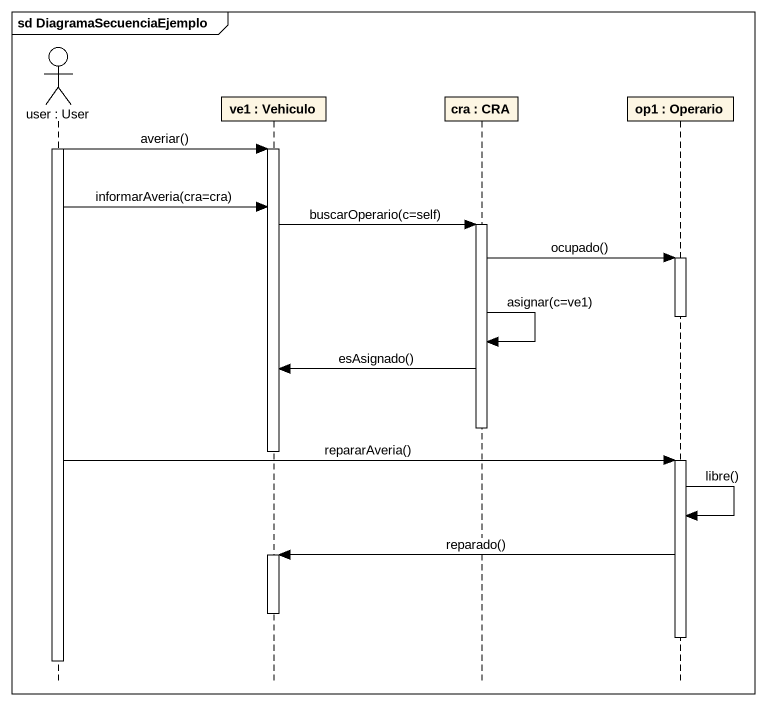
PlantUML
@startuml
mainframe sd DiagramaSecuenciaEjemplo
hide footbox
actor "user : User" as user
participant "ve1 : Vehiculo" as ve1
participant "cra : CRA" as cra
participant "op1 : Operario" as op1

activate user
user -> ve1 : averiar()
activate ve1
user -> ve1 : informarAveria(cra=cra)
ve1 -> cra : buscarOperario(c=self)
activate cra
cra -> op1 : ocupado()
activate op1
deactivate op1
cra -> cra : asignar(c=ve1)
cra -> ve1 : esAsignado()
deactivate cra
deactivate ve1
user -> op1 : repararAveria()
activate op1
op1 -> op1 : libre()
op1 -> ve1 : reparado()
activate ve1
deactivate ve1
deactivate op1
deactivate user
@enduml
